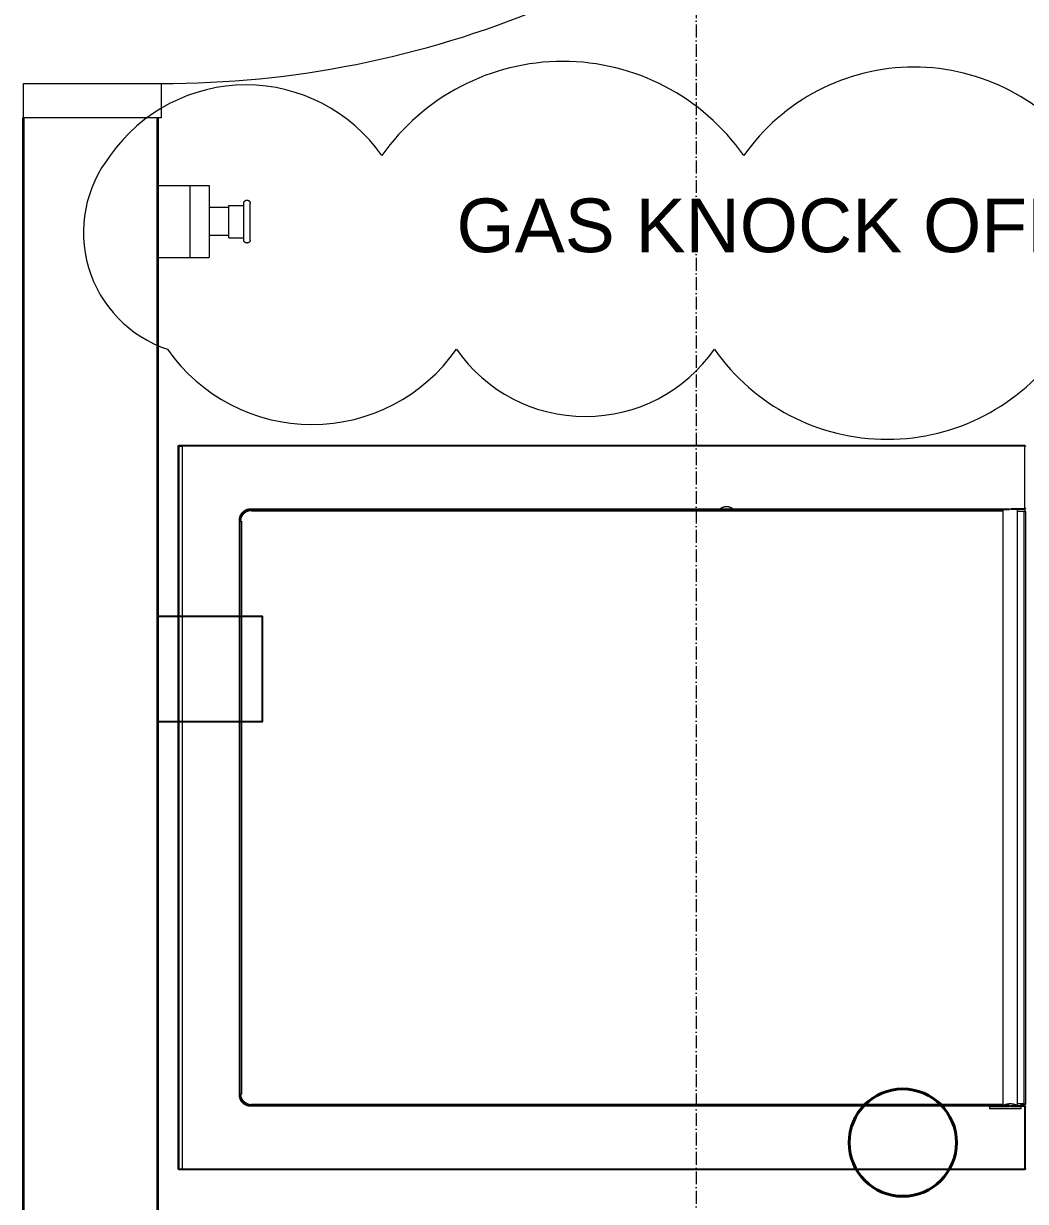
# Model space of a CAD drawing. Header units: millimetres. Extents: x -159872 to 386485, y -250577 to 158966.
# Drawn here: x 156429 to 157362, y 14369 to 15466 of the extents above; entities that cross this region are included whole.
import ezdxf

# ---------------------------------------------------------------- set-up
doc = ezdxf.new("R2010")
doc.units = ezdxf.units.MM
doc.linetypes.add('ACAD_ISO10W100', pattern=[18, 12, -3, 0, -3])
doc.layers.get('0').update_dxf_attribs({"lineweight": 25})
for name, color, linetype, lineweight in [('LDS-equipment-kitchen equipment', 3, 'Continuous', 13), ('LDS-struct-extg-ceiling beams', 252, 'ACAD_ISO10W100', 9), ('LDS-struct-extg-walls', 1, 'Continuous', 40), ('LDS-struct-new-doors windows', 5, 'Continuous', 9), ('LDS-struct-new-walls', 6, 'Continuous', 35), ('SYMBOLS ELECTRIC', 6, 'Continuous', 13)]:
    doc.layers.add(name, color=color, linetype=linetype, lineweight=lineweight)
doc.styles.add('Arial', font='Arial.ttf')

# ---------------------------------------------------------------- blocks, each defined once
blk = doc.blocks.new('A$C73be1ed8')
for points in [[(0, 1476.4, 0), (0, 1476.4, 0), (0, 1476.5, 0), (0, 1476.5, 0), (0, 1476.5, 0), (0, 1476.6, 0), (0, 1476.6, 0), (0, 1476.6, 0), (0, 1476.7, 0), (0, 1476.7, 0), (0, 1476.7, 0), (0.1, 1476.8, 0), (0.1, 1476.8, 0), (0.1, 1476.8, 0), (0.1, 1476.9, 0), (0.1, 1476.9, 0), (0.1, 1476.9, 0), (0.1, 1477, 0), (0.1, 1477, 0), (0.1, 1477, 0), (0.2, 1477, 0), (0.2, 1477.1, 0), (0.2, 1477.1, 0), (0.2, 1477.1, 0), (0.2, 1477.2, 0), (0.3, 1477.2, 0), (0.3, 1477.2, 0), (0.3, 1477.2, 0), (0.3, 1477.3, 0), (0.3, 1477.3, 0), (0.4, 1477.3, 0), (0.4, 1477.3, 0), (0.4, 1477.4, 0), (0.4, 1477.4, 0), (0.5, 1477.4, 0), (0.5, 1477.4, 0), (0.5, 1477.5, 0), (0.5, 1477.5, 0), (0.6, 1477.5, 0), (0.6, 1477.5, 0), (0.6, 1477.5, 0), (0.7, 1477.6, 0), (0.7, 1477.6, 0), (0.7, 1477.6, 0), (0.7, 1477.6, 0), (0.8, 1477.6, 0), (0.8, 1477.6, 0), (0.8, 1477.7, 0), (0.9, 1477.7, 0), (0.9, 1477.7, 0), (0.9, 1477.7, 0), (1, 1477.7, 0), (1, 1477.7, 0), (1, 1477.7, 0), (1.1, 1477.7, 0), (1.1, 1477.7, 0), (1.1, 1477.8, 0), (1.2, 1477.8, 0), (1.2, 1477.8, 0), (1.2, 1477.8, 0), (1.3, 1477.8, 0), (1.3, 1477.8, 0), (1.3, 1477.8, 0), (1.4, 1477.8, 0), (1.4, 1477.8, 0)], [(0.7, 1476.4, 0), (0.7, 1476.4, 0), (0.7, 1476.4, 0), (0.7, 1476.4, 0), (0.7, 1476.5, 0), (0.7, 1476.5, 0), (0.7, 1476.5, 0), (0.7, 1476.5, 0), (0.7, 1476.5, 0), (0.7, 1476.5, 0), (0.7, 1476.6, 0), (0.7, 1476.6, 0), (0.7, 1476.6, 0), (0.7, 1476.6, 0), (0.7, 1476.6, 0), (0.7, 1476.6, 0), (0.8, 1476.7, 0), (0.8, 1476.7, 0), (0.8, 1476.7, 0), (0.8, 1476.7, 0), (0.8, 1476.7, 0), (0.8, 1476.7, 0), (0.8, 1476.7, 0), (0.8, 1476.8, 0), (0.8, 1476.8, 0), (0.8, 1476.8, 0), (0.8, 1476.8, 0), (0.8, 1476.8, 0), (0.9, 1476.8, 0), (0.9, 1476.8, 0), (0.9, 1476.9, 0), (0.9, 1476.9, 0), (0.9, 1476.9, 0), (0.9, 1476.9, 0), (0.9, 1476.9, 0), (0.9, 1476.9, 0), (1, 1476.9, 0), (1, 1476.9, 0), (1, 1476.9, 0), (1, 1477, 0), (1, 1477, 0), (1, 1477, 0), (1, 1477, 0), (1.1, 1477, 0), (1.1, 1477, 0), (1.1, 1477, 0), (1.1, 1477, 0), (1.1, 1477, 0), (1.1, 1477, 0), (1.1, 1477, 0), (1.2, 1477, 0), (1.2, 1477, 0), (1.2, 1477.1, 0), (1.2, 1477.1, 0), (1.2, 1477.1, 0), (1.2, 1477.1, 0), (1.3, 1477.1, 0), (1.3, 1477.1, 0), (1.3, 1477.1, 0), (1.3, 1477.1, 0), (1.3, 1477.1, 0), (1.3, 1477.1, 0), (1.4, 1477.1, 0), (1.4, 1477.1, 0), (1.4, 1477.1, 0)], [(673.6, 1477.8, 0), (673.6, 1477.8, 0), (673.7, 1477.8, 0), (673.7, 1477.8, 0), (673.7, 1477.8, 0), (673.8, 1477.8, 0), (673.8, 1477.8, 0), (673.8, 1477.8, 0), (673.9, 1477.8, 0), (673.9, 1477.7, 0), (673.9, 1477.7, 0), (674, 1477.7, 0), (674, 1477.7, 0), (674, 1477.7, 0), (674.1, 1477.7, 0), (674.1, 1477.7, 0), (674.1, 1477.7, 0), (674.2, 1477.7, 0), (674.2, 1477.6, 0), (674.2, 1477.6, 0), (674.3, 1477.6, 0), (674.3, 1477.6, 0), (674.3, 1477.6, 0), (674.3, 1477.6, 0), (674.4, 1477.5, 0), (674.4, 1477.5, 0), (674.4, 1477.5, 0), (674.5, 1477.5, 0), (674.5, 1477.5, 0), (674.5, 1477.4, 0), (674.5, 1477.4, 0), (674.6, 1477.4, 0), (674.6, 1477.4, 0), (674.6, 1477.3, 0), (674.6, 1477.3, 0), (674.7, 1477.3, 0), (674.7, 1477.3, 0), (674.7, 1477.2, 0), (674.7, 1477.2, 0), (674.7, 1477.2, 0), (674.8, 1477.2, 0), (674.8, 1477.1, 0), (674.8, 1477.1, 0), (674.8, 1477.1, 0), (674.8, 1477, 0), (674.9, 1477, 0), (674.9, 1477, 0), (674.9, 1477, 0), (674.9, 1476.9, 0), (674.9, 1476.9, 0), (674.9, 1476.9, 0), (674.9, 1476.8, 0), (674.9, 1476.8, 0), (674.9, 1476.8, 0), (675, 1476.7, 0), (675, 1476.7, 0), (675, 1476.7, 0), (675, 1476.6, 0), (675, 1476.6, 0), (675, 1476.6, 0), (675, 1476.5, 0), (675, 1476.5, 0), (675, 1476.5, 0), (675, 1476.4, 0), (675, 1476.4, 0)], [(673.6, 1477.1, 0), (673.6, 1477.1, 0), (673.6, 1477.1, 0), (673.7, 1477.1, 0), (673.7, 1477.1, 0), (673.7, 1477.1, 0), (673.7, 1477.1, 0), (673.7, 1477.1, 0), (673.7, 1477.1, 0), (673.8, 1477.1, 0), (673.8, 1477.1, 0), (673.8, 1477.1, 0), (673.8, 1477.1, 0), (673.8, 1477, 0), (673.8, 1477, 0), (673.9, 1477, 0), (673.9, 1477, 0), (673.9, 1477, 0), (673.9, 1477, 0), (673.9, 1477, 0), (673.9, 1477, 0), (673.9, 1477, 0), (674, 1477, 0), (674, 1477, 0), (674, 1477, 0), (674, 1477, 0), (674, 1476.9, 0), (674, 1476.9, 0), (674, 1476.9, 0), (674.1, 1476.9, 0), (674.1, 1476.9, 0), (674.1, 1476.9, 0), (674.1, 1476.9, 0), (674.1, 1476.9, 0), (674.1, 1476.9, 0), (674.1, 1476.8, 0), (674.1, 1476.8, 0), (674.2, 1476.8, 0), (674.2, 1476.8, 0), (674.2, 1476.8, 0), (674.2, 1476.8, 0), (674.2, 1476.8, 0), (674.2, 1476.7, 0), (674.2, 1476.7, 0), (674.2, 1476.7, 0), (674.2, 1476.7, 0), (674.2, 1476.7, 0), (674.2, 1476.7, 0), (674.2, 1476.7, 0), (674.3, 1476.6, 0), (674.3, 1476.6, 0), (674.3, 1476.6, 0), (674.3, 1476.6, 0), (674.3, 1476.6, 0), (674.3, 1476.6, 0), (674.3, 1476.5, 0), (674.3, 1476.5, 0), (674.3, 1476.5, 0), (674.3, 1476.5, 0), (674.3, 1476.5, 0), (674.3, 1476.5, 0), (674.3, 1476.4, 0), (674.3, 1476.4, 0), (674.3, 1476.4, 0), (674.3, 1476.4, 0)], [(59.3, 1410.1, 0), (59.3, 1410.3, 0), (59.3, 1410.6, 0), (59.3, 1410.9, 0), (59.4, 1411.1, 0), (59.4, 1411.4, 0), (59.4, 1411.7, 0), (59.5, 1411.9, 0), (59.5, 1412.2, 0), (59.6, 1412.4, 0), (59.6, 1412.7, 0), (59.7, 1412.9, 0), (59.8, 1413.2, 0), (59.8, 1413.4, 0), (59.9, 1413.7, 0), (60, 1413.9, 0), (60.1, 1414.2, 0), (60.2, 1414.4, 0), (60.3, 1414.7, 0), (60.4, 1414.9, 0), (60.6, 1415.1, 0), (60.7, 1415.4, 0), (60.8, 1415.6, 0), (61, 1415.8, 0), (61.1, 1416, 0), (61.3, 1416.2, 0), (61.4, 1416.5, 0), (61.6, 1416.7, 0), (61.7, 1416.9, 0), (61.9, 1417.1, 0), (62.1, 1417.3, 0), (62.3, 1417.5, 0), (62.4, 1417.6, 0), (62.6, 1417.8, 0), (62.8, 1418, 0), (63, 1418.2, 0), (63.2, 1418.4, 0), (63.4, 1418.5, 0), (63.6, 1418.7, 0), (63.8, 1418.8, 0), (64.1, 1419, 0), (64.3, 1419.1, 0), (64.5, 1419.3, 0), (64.7, 1419.4, 0), (65, 1419.5, 0), (65.2, 1419.6, 0), (65.4, 1419.8, 0), (65.7, 1419.9, 0), (65.9, 1420, 0), (66.1, 1420.1, 0), (66.4, 1420.2, 0), (66.6, 1420.2, 0), (66.9, 1420.3, 0), (67.1, 1420.4, 0), (67.4, 1420.5, 0), (67.7, 1420.5, 0), (67.9, 1420.6, 0), (68.2, 1420.6, 0), (68.4, 1420.7, 0), (68.7, 1420.7, 0), (69, 1420.7, 0), (69.2, 1420.8, 0), (69.5, 1420.8, 0), (69.7, 1420.8, 0), (70, 1420.8, 0)], [(60, 1410.1, 0), (60, 1410.3, 0), (60, 1410.6, 0), (60, 1410.8, 0), (60, 1411.1, 0), (60.1, 1411.3, 0), (60.1, 1411.6, 0), (60.1, 1411.8, 0), (60.2, 1412, 0), (60.2, 1412.3, 0), (60.3, 1412.5, 0), (60.4, 1412.8, 0), (60.4, 1413, 0), (60.5, 1413.2, 0), (60.6, 1413.5, 0), (60.7, 1413.7, 0), (60.8, 1413.9, 0), (60.9, 1414.1, 0), (61, 1414.4, 0), (61.1, 1414.6, 0), (61.2, 1414.8, 0), (61.3, 1415, 0), (61.4, 1415.2, 0), (61.6, 1415.4, 0), (61.7, 1415.6, 0), (61.8, 1415.8, 0), (62, 1416, 0), (62.1, 1416.2, 0), (62.3, 1416.4, 0), (62.4, 1416.6, 0), (62.6, 1416.8, 0), (62.8, 1417, 0), (62.9, 1417.2, 0), (63.1, 1417.3, 0), (63.3, 1417.5, 0), (63.5, 1417.7, 0), (63.7, 1417.8, 0), (63.8, 1418, 0), (64, 1418.1, 0), (64.2, 1418.3, 0), (64.4, 1418.4, 0), (64.7, 1418.5, 0), (64.9, 1418.7, 0), (65.1, 1418.8, 0), (65.3, 1418.9, 0), (65.5, 1419, 0), (65.7, 1419.1, 0), (65.9, 1419.2, 0), (66.2, 1419.3, 0), (66.4, 1419.4, 0), (66.6, 1419.5, 0), (66.9, 1419.6, 0), (67.1, 1419.7, 0), (67.3, 1419.7, 0), (67.6, 1419.8, 0), (67.8, 1419.8, 0), (68, 1419.9, 0), (68.3, 1419.9, 0), (68.5, 1420, 0), (68.8, 1420, 0), (69, 1420, 0), (69.3, 1420.1, 0), (69.5, 1420.1, 0), (69.8, 1420.1, 0), (70, 1420.1, 0)], [(60.7, 1409.4, 0), (60.7, 1409.6, 0), (60.7, 1409.9, 0), (60.7, 1410.1, 0), (60.7, 1410.4, 0), (60.8, 1410.6, 0), (60.8, 1410.9, 0), (60.8, 1411.1, 0), (60.9, 1411.3, 0), (60.9, 1411.6, 0), (61, 1411.8, 0), (61.1, 1412.1, 0), (61.1, 1412.3, 0), (61.2, 1412.5, 0), (61.3, 1412.8, 0), (61.4, 1413, 0), (61.5, 1413.2, 0), (61.6, 1413.4, 0), (61.7, 1413.7, 0), (61.8, 1413.9, 0), (61.9, 1414.1, 0), (62, 1414.3, 0), (62.1, 1414.5, 0), (62.3, 1414.7, 0), (62.4, 1414.9, 0), (62.5, 1415.1, 0), (62.7, 1415.3, 0), (62.8, 1415.5, 0), (63, 1415.7, 0), (63.1, 1415.9, 0), (63.3, 1416.1, 0), (63.5, 1416.3, 0), (63.6, 1416.5, 0), (63.8, 1416.6, 0), (64, 1416.8, 0), (64.2, 1417, 0), (64.4, 1417.1, 0), (64.5, 1417.3, 0), (64.7, 1417.4, 0), (64.9, 1417.6, 0), (65.1, 1417.7, 0), (65.4, 1417.8, 0), (65.6, 1418, 0), (65.8, 1418.1, 0), (66, 1418.2, 0), (66.2, 1418.3, 0), (66.4, 1418.4, 0), (66.6, 1418.5, 0), (66.9, 1418.6, 0), (67.1, 1418.7, 0), (67.3, 1418.8, 0), (67.6, 1418.9, 0), (67.8, 1419, 0), (68, 1419, 0), (68.3, 1419.1, 0), (68.5, 1419.1, 0), (68.7, 1419.2, 0), (69, 1419.2, 0), (69.2, 1419.3, 0), (69.5, 1419.3, 0), (69.7, 1419.3, 0), (70, 1419.4, 0), (70.2, 1419.4, 0), (70.5, 1419.4, 0), (70.7, 1419.4, 0)], [(604.3, 1419.4, 0), (604.5, 1419.4, 0), (604.8, 1419.4, 0), (605, 1419.4, 0), (605.3, 1419.3, 0), (605.5, 1419.3, 0), (605.8, 1419.3, 0), (606, 1419.2, 0), (606.3, 1419.2, 0), (606.5, 1419.1, 0), (606.7, 1419.1, 0), (607, 1419, 0), (607.2, 1419, 0), (607.4, 1418.9, 0), (607.7, 1418.8, 0), (607.9, 1418.7, 0), (608.1, 1418.6, 0), (608.4, 1418.5, 0), (608.6, 1418.4, 0), (608.8, 1418.3, 0), (609, 1418.2, 0), (609.2, 1418.1, 0), (609.4, 1418, 0), (609.6, 1417.8, 0), (609.9, 1417.7, 0), (610.1, 1417.6, 0), (610.3, 1417.4, 0), (610.5, 1417.3, 0), (610.6, 1417.1, 0), (610.8, 1417, 0), (611, 1416.8, 0), (611.2, 1416.6, 0), (611.4, 1416.5, 0), (611.5, 1416.3, 0), (611.7, 1416.1, 0), (611.9, 1415.9, 0), (612, 1415.7, 0), (612.2, 1415.5, 0), (612.3, 1415.3, 0), (612.5, 1415.1, 0), (612.6, 1414.9, 0), (612.7, 1414.7, 0), (612.9, 1414.5, 0), (613, 1414.3, 0), (613.1, 1414.1, 0), (613.2, 1413.9, 0), (613.3, 1413.7, 0), (613.4, 1413.4, 0), (613.5, 1413.2, 0), (613.6, 1413, 0), (613.7, 1412.8, 0), (613.8, 1412.5, 0), (613.9, 1412.3, 0), (613.9, 1412.1, 0), (614, 1411.8, 0), (614.1, 1411.6, 0), (614.1, 1411.3, 0), (614.2, 1411.1, 0), (614.2, 1410.9, 0), (614.2, 1410.6, 0), (614.3, 1410.4, 0), (614.3, 1410.1, 0), (614.3, 1409.9, 0), (614.3, 1409.6, 0), (614.3, 1409.4, 0)], [(605, 1420.8, 0), (605.3, 1420.8, 0), (605.5, 1420.8, 0), (605.8, 1420.8, 0), (606, 1420.7, 0), (606.3, 1420.7, 0), (606.6, 1420.7, 0), (606.8, 1420.6, 0), (607.1, 1420.6, 0), (607.3, 1420.5, 0), (607.6, 1420.5, 0), (607.9, 1420.4, 0), (608.1, 1420.3, 0), (608.4, 1420.2, 0), (608.6, 1420.2, 0), (608.9, 1420.1, 0), (609.1, 1420, 0), (609.3, 1419.9, 0), (609.6, 1419.8, 0), (609.8, 1419.6, 0), (610, 1419.5, 0), (610.3, 1419.4, 0), (610.5, 1419.3, 0), (610.7, 1419.1, 0), (610.9, 1419, 0), (611.2, 1418.8, 0), (611.4, 1418.7, 0), (611.6, 1418.5, 0), (611.8, 1418.4, 0), (612, 1418.2, 0), (612.2, 1418, 0), (612.4, 1417.8, 0), (612.6, 1417.6, 0), (612.7, 1417.5, 0), (612.9, 1417.3, 0), (613.1, 1417.1, 0), (613.3, 1416.9, 0), (613.4, 1416.7, 0), (613.6, 1416.5, 0), (613.7, 1416.2, 0), (613.9, 1416, 0), (614, 1415.8, 0), (614.2, 1415.6, 0), (614.3, 1415.4, 0), (614.4, 1415.1, 0), (614.6, 1414.9, 0), (614.7, 1414.7, 0), (614.8, 1414.4, 0), (614.9, 1414.2, 0), (615, 1413.9, 0), (615.1, 1413.7, 0), (615.2, 1413.4, 0), (615.2, 1413.2, 0), (615.3, 1412.9, 0), (615.4, 1412.7, 0), (615.4, 1412.4, 0), (615.5, 1412.2, 0), (615.5, 1411.9, 0), (615.6, 1411.7, 0), (615.6, 1411.4, 0), (615.6, 1411.1, 0), (615.7, 1410.9, 0), (615.7, 1410.6, 0), (615.7, 1410.3, 0), (615.7, 1410.1, 0)], [(605, 1420.1, 0), (605.2, 1420.1, 0), (605.5, 1420.1, 0), (605.7, 1420.1, 0), (606, 1420, 0), (606.2, 1420, 0), (606.5, 1420, 0), (606.7, 1419.9, 0), (607, 1419.9, 0), (607.2, 1419.8, 0), (607.4, 1419.8, 0), (607.7, 1419.7, 0), (607.9, 1419.7, 0), (608.1, 1419.6, 0), (608.4, 1419.5, 0), (608.6, 1419.4, 0), (608.8, 1419.3, 0), (609.1, 1419.2, 0), (609.3, 1419.1, 0), (609.5, 1419, 0), (609.7, 1418.9, 0), (609.9, 1418.8, 0), (610.1, 1418.7, 0), (610.3, 1418.5, 0), (610.6, 1418.4, 0), (610.8, 1418.3, 0), (611, 1418.1, 0), (611.2, 1418, 0), (611.3, 1417.8, 0), (611.5, 1417.7, 0), (611.7, 1417.5, 0), (611.9, 1417.3, 0), (612.1, 1417.2, 0), (612.2, 1417, 0), (612.4, 1416.8, 0), (612.6, 1416.6, 0), (612.7, 1416.4, 0), (612.9, 1416.2, 0), (613, 1416, 0), (613.2, 1415.8, 0), (613.3, 1415.6, 0), (613.4, 1415.4, 0), (613.6, 1415.2, 0), (613.7, 1415, 0), (613.8, 1414.8, 0), (613.9, 1414.6, 0), (614, 1414.4, 0), (614.1, 1414.1, 0), (614.2, 1413.9, 0), (614.3, 1413.7, 0), (614.4, 1413.5, 0), (614.5, 1413.2, 0), (614.6, 1413, 0), (614.6, 1412.8, 0), (614.7, 1412.5, 0), (614.8, 1412.3, 0), (614.8, 1412, 0), (614.9, 1411.8, 0), (614.9, 1411.6, 0), (614.9, 1411.3, 0), (615, 1411.1, 0), (615, 1410.8, 0), (615, 1410.6, 0), (615, 1410.3, 0), (615, 1410.1, 0)], [(615.7, 972.8, 0), (615.8, 972.7, 0), (615.9, 972.5, 0), (616.1, 972.4, 0), (616.2, 972.2, 0), (616.3, 972, 0), (616.4, 971.9, 0), (616.5, 971.7, 0), (616.6, 971.5, 0), (616.7, 971.3, 0), (616.8, 971.2, 0), (616.9, 971, 0), (617, 970.8, 0), (617, 970.6, 0), (617.1, 970.4, 0), (617.2, 970.2, 0), (617.3, 970, 0), (617.3, 969.9, 0), (617.4, 969.7, 0), (617.4, 969.5, 0), (617.5, 969.3, 0), (617.5, 969.1, 0), (617.6, 968.9, 0), (617.6, 968.7, 0), (617.7, 968.5, 0), (617.7, 968.3, 0), (617.7, 968.1, 0), (617.7, 967.9, 0), (617.8, 967.7, 0), (617.8, 967.5, 0), (617.8, 967.3, 0), (617.8, 967.1, 0), (617.8, 966.9, 0), (617.8, 966.7, 0), (617.8, 966.5, 0), (617.8, 966.3, 0), (617.8, 966.1, 0), (617.7, 965.9, 0), (617.7, 965.7, 0), (617.7, 965.5, 0), (617.7, 965.3, 0), (617.6, 965.1, 0), (617.6, 964.9, 0), (617.5, 964.7, 0), (617.5, 964.5, 0), (617.4, 964.3, 0), (617.4, 964.1, 0), (617.3, 963.9, 0), (617.3, 963.7, 0), (617.2, 963.5, 0), (617.1, 963.3, 0), (617, 963.2, 0), (617, 963, 0), (616.9, 962.8, 0), (616.8, 962.6, 0), (616.7, 962.4, 0), (616.6, 962.3, 0), (616.5, 962.1, 0), (616.4, 961.9, 0), (616.3, 961.7, 0), (616.2, 961.6, 0), (616.1, 961.4, 0), (615.9, 961.2, 0), (615.8, 961.1, 0), (615.7, 960.9, 0)], [(60, 709.3, 0), (60.1, 709.1, 0), (60.2, 709, 0), (60.3, 708.8, 0), (60.4, 708.6, 0), (60.5, 708.4, 0), (60.6, 708.2, 0), (60.7, 708, 0), (60.8, 707.8, 0), (60.9, 707.5, 0), (60.9, 707.3, 0), (61, 707.1, 0), (61.1, 706.9, 0), (61.2, 706.7, 0), (61.2, 706.5, 0), (61.3, 706.3, 0), (61.3, 706.1, 0), (61.4, 705.9, 0), (61.4, 705.7, 0), (61.5, 705.4, 0), (61.5, 705.2, 0), (61.6, 705, 0), (61.6, 704.8, 0), (61.7, 704.6, 0), (61.7, 704.3, 0), (61.7, 704.1, 0), (61.7, 703.9, 0), (61.8, 703.7, 0), (61.8, 703.5, 0), (61.8, 703.3, 0), (61.8, 703, 0), (61.8, 702.8, 0), (61.8, 702.6, 0), (61.8, 702.4, 0), (61.8, 702.1, 0), (61.8, 701.9, 0), (61.8, 701.7, 0), (61.8, 701.5, 0), (61.7, 701.3, 0), (61.7, 701, 0), (61.7, 700.8, 0), (61.7, 700.6, 0), (61.6, 700.4, 0), (61.6, 700.2, 0), (61.5, 700, 0), (61.5, 699.7, 0), (61.4, 699.5, 0), (61.4, 699.3, 0), (61.3, 699.1, 0), (61.3, 698.9, 0), (61.2, 698.7, 0), (61.2, 698.5, 0), (61.1, 698.2, 0), (61, 698, 0), (60.9, 697.8, 0), (60.9, 697.6, 0), (60.8, 697.4, 0), (60.7, 697.2, 0), (60.6, 697, 0), (60.5, 696.8, 0), (60.4, 696.6, 0), (60.3, 696.4, 0), (60.2, 696.2, 0), (60.1, 696, 0), (60, 695.8, 0)], [(1.4, 688.4, 0), (1.4, 688.4, 0), (1.3, 688.4, 0), (1.3, 688.4, 0), (1.3, 688.4, 0), (1.2, 688.4, 0), (1.2, 688.5, 0), (1.2, 688.5, 0), (1.1, 688.5, 0), (1.1, 688.5, 0), (1.1, 688.5, 0), (1, 688.5, 0), (1, 688.5, 0), (1, 688.5, 0), (0.9, 688.5, 0), (0.9, 688.5, 0), (0.9, 688.5, 0), (0.8, 688.6, 0), (0.8, 688.6, 0), (0.8, 688.6, 0), (0.7, 688.6, 0), (0.7, 688.6, 0), (0.7, 688.6, 0), (0.7, 688.7, 0), (0.6, 688.7, 0), (0.6, 688.7, 0), (0.6, 688.7, 0), (0.5, 688.7, 0), (0.5, 688.8, 0), (0.5, 688.8, 0), (0.5, 688.8, 0), (0.4, 688.8, 0), (0.4, 688.8, 0), (0.4, 688.9, 0), (0.4, 688.9, 0), (0.3, 688.9, 0), (0.3, 688.9, 0), (0.3, 689, 0), (0.3, 689, 0), (0.3, 689, 0), (0.2, 689.1, 0), (0.2, 689.1, 0), (0.2, 689.1, 0), (0.2, 689.1, 0), (0.2, 689.2, 0), (0.1, 689.2, 0), (0.1, 689.2, 0), (0.1, 689.3, 0), (0.1, 689.3, 0), (0.1, 689.3, 0), (0.1, 689.4, 0), (0.1, 689.4, 0), (0.1, 689.4, 0), (0.1, 689.5, 0), (0, 689.5, 0), (0, 689.5, 0), (0, 689.6, 0), (0, 689.6, 0), (0, 689.6, 0), (0, 689.7, 0), (0, 689.7, 0), (0, 689.7, 0), (0, 689.8, 0), (0, 689.8, 0), (0, 689.8, 0)], [(1.4, 689.1, 0), (1.4, 689.1, 0), (1.4, 689.1, 0), (1.3, 689.1, 0), (1.3, 689.1, 0), (1.3, 689.1, 0), (1.3, 689.1, 0), (1.3, 689.1, 0), (1.3, 689.2, 0), (1.2, 689.2, 0), (1.2, 689.2, 0), (1.2, 689.2, 0), (1.2, 689.2, 0), (1.2, 689.2, 0), (1.2, 689.2, 0), (1.1, 689.2, 0), (1.1, 689.2, 0), (1.1, 689.2, 0), (1.1, 689.2, 0), (1.1, 689.2, 0), (1.1, 689.2, 0), (1.1, 689.2, 0), (1, 689.2, 0), (1, 689.2, 0), (1, 689.3, 0), (1, 689.3, 0), (1, 689.3, 0), (1, 689.3, 0), (1, 689.3, 0), (0.9, 689.3, 0), (0.9, 689.3, 0), (0.9, 689.3, 0), (0.9, 689.3, 0), (0.9, 689.4, 0), (0.9, 689.4, 0), (0.9, 689.4, 0), (0.9, 689.4, 0), (0.8, 689.4, 0), (0.8, 689.4, 0), (0.8, 689.4, 0), (0.8, 689.4, 0), (0.8, 689.5, 0), (0.8, 689.5, 0), (0.8, 689.5, 0), (0.8, 689.5, 0), (0.8, 689.5, 0), (0.8, 689.5, 0), (0.8, 689.6, 0), (0.8, 689.6, 0), (0.7, 689.6, 0), (0.7, 689.6, 0), (0.7, 689.6, 0), (0.7, 689.6, 0), (0.7, 689.7, 0), (0.7, 689.7, 0), (0.7, 689.7, 0), (0.7, 689.7, 0), (0.7, 689.7, 0), (0.7, 689.7, 0), (0.7, 689.8, 0), (0.7, 689.8, 0), (0.7, 689.8, 0), (0.7, 689.8, 0), (0.7, 689.8, 0), (0.7, 689.8, 0)], [(59.3, 689.8, 0), (59.3, 689.8, 0), (59.3, 689.8, 0), (59.3, 689.8, 0), (59.3, 689.8, 0), (59.3, 689.8, 0), (59.3, 689.7, 0), (59.3, 689.7, 0), (59.3, 689.7, 0), (59.3, 689.7, 0), (59.3, 689.7, 0), (59.3, 689.7, 0), (59.3, 689.6, 0), (59.3, 689.6, 0), (59.3, 689.6, 0), (59.3, 689.6, 0), (59.2, 689.6, 0), (59.2, 689.6, 0), (59.2, 689.5, 0), (59.2, 689.5, 0), (59.2, 689.5, 0), (59.2, 689.5, 0), (59.2, 689.5, 0), (59.2, 689.5, 0), (59.2, 689.4, 0), (59.2, 689.4, 0), (59.2, 689.4, 0), (59.2, 689.4, 0), (59.1, 689.4, 0), (59.1, 689.4, 0), (59.1, 689.4, 0), (59.1, 689.4, 0), (59.1, 689.3, 0), (59.1, 689.3, 0), (59.1, 689.3, 0), (59.1, 689.3, 0), (59, 689.3, 0), (59, 689.3, 0), (59, 689.3, 0), (59, 689.3, 0), (59, 689.3, 0), (59, 689.2, 0), (59, 689.2, 0), (58.9, 689.2, 0), (58.9, 689.2, 0), (58.9, 689.2, 0), (58.9, 689.2, 0), (58.9, 689.2, 0), (58.9, 689.2, 0), (58.9, 689.2, 0), (58.8, 689.2, 0), (58.8, 689.2, 0), (58.8, 689.2, 0), (58.8, 689.2, 0), (58.8, 689.2, 0), (58.8, 689.2, 0), (58.7, 689.2, 0), (58.7, 689.1, 0), (58.7, 689.1, 0), (58.7, 689.1, 0), (58.7, 689.1, 0), (58.7, 689.1, 0), (58.6, 689.1, 0), (58.6, 689.1, 0), (58.6, 689.1, 0)], [(60, 689.8, 0), (60, 689.8, 0), (60, 689.8, 0), (60, 689.7, 0), (60, 689.7, 0), (60, 689.7, 0), (60, 689.6, 0), (60, 689.6, 0), (60, 689.6, 0), (60, 689.5, 0), (60, 689.5, 0), (59.9, 689.5, 0), (59.9, 689.4, 0), (59.9, 689.4, 0), (59.9, 689.4, 0), (59.9, 689.3, 0), (59.9, 689.3, 0), (59.9, 689.3, 0), (59.9, 689.2, 0), (59.9, 689.2, 0), (59.8, 689.2, 0), (59.8, 689.1, 0), (59.8, 689.1, 0), (59.8, 689.1, 0), (59.8, 689.1, 0), (59.7, 689, 0), (59.7, 689, 0), (59.7, 689, 0), (59.7, 688.9, 0), (59.7, 688.9, 0), (59.6, 688.9, 0), (59.6, 688.9, 0), (59.6, 688.8, 0), (59.6, 688.8, 0), (59.5, 688.8, 0), (59.5, 688.8, 0), (59.5, 688.8, 0), (59.5, 688.7, 0), (59.4, 688.7, 0), (59.4, 688.7, 0), (59.4, 688.7, 0), (59.3, 688.7, 0), (59.3, 688.6, 0), (59.3, 688.6, 0), (59.3, 688.6, 0), (59.2, 688.6, 0), (59.2, 688.6, 0), (59.2, 688.6, 0), (59.1, 688.5, 0), (59.1, 688.5, 0), (59.1, 688.5, 0), (59, 688.5, 0), (59, 688.5, 0), (59, 688.5, 0), (58.9, 688.5, 0), (58.9, 688.5, 0), (58.9, 688.5, 0), (58.8, 688.5, 0), (58.8, 688.5, 0), (58.8, 688.4, 0), (58.7, 688.4, 0), (58.7, 688.4, 0), (58.7, 688.4, 0), (58.6, 688.4, 0), (58.6, 688.4, 0)], [(616.4, 688.4, 0), (616.4, 688.4, 0), (616.3, 688.4, 0), (616.3, 688.4, 0), (616.3, 688.4, 0), (616.2, 688.4, 0), (616.2, 688.5, 0), (616.2, 688.5, 0), (616.1, 688.5, 0), (616.1, 688.5, 0), (616.1, 688.5, 0), (616, 688.5, 0), (616, 688.5, 0), (616, 688.5, 0), (615.9, 688.5, 0), (615.9, 688.5, 0), (615.9, 688.5, 0), (615.8, 688.6, 0), (615.8, 688.6, 0), (615.8, 688.6, 0), (615.7, 688.6, 0), (615.7, 688.6, 0), (615.7, 688.6, 0), (615.7, 688.7, 0), (615.6, 688.7, 0), (615.6, 688.7, 0), (615.6, 688.7, 0), (615.5, 688.7, 0), (615.5, 688.8, 0), (615.5, 688.8, 0), (615.5, 688.8, 0), (615.4, 688.8, 0), (615.4, 688.8, 0), (615.4, 688.9, 0), (615.4, 688.9, 0), (615.3, 688.9, 0), (615.3, 688.9, 0), (615.3, 689, 0), (615.3, 689, 0), (615.3, 689, 0), (615.2, 689.1, 0), (615.2, 689.1, 0), (615.2, 689.1, 0), (615.2, 689.1, 0), (615.2, 689.2, 0), (615.1, 689.2, 0), (615.1, 689.2, 0), (615.1, 689.3, 0), (615.1, 689.3, 0), (615.1, 689.3, 0), (615.1, 689.4, 0), (615.1, 689.4, 0), (615.1, 689.4, 0), (615.1, 689.5, 0), (615, 689.5, 0), (615, 689.5, 0), (615, 689.6, 0), (615, 689.6, 0), (615, 689.6, 0), (615, 689.7, 0), (615, 689.7, 0), (615, 689.7, 0), (615, 689.8, 0), (615, 689.8, 0), (615, 689.8, 0)], [(616.4, 689.1, 0), (616.4, 689.1, 0), (616.4, 689.1, 0), (616.3, 689.1, 0), (616.3, 689.1, 0), (616.3, 689.1, 0), (616.3, 689.1, 0), (616.3, 689.1, 0), (616.3, 689.2, 0), (616.2, 689.2, 0), (616.2, 689.2, 0), (616.2, 689.2, 0), (616.2, 689.2, 0), (616.2, 689.2, 0), (616.2, 689.2, 0), (616.1, 689.2, 0), (616.1, 689.2, 0), (616.1, 689.2, 0), (616.1, 689.2, 0), (616.1, 689.2, 0), (616.1, 689.2, 0), (616.1, 689.2, 0), (616, 689.2, 0), (616, 689.2, 0), (616, 689.3, 0), (616, 689.3, 0), (616, 689.3, 0), (616, 689.3, 0), (616, 689.3, 0), (615.9, 689.3, 0), (615.9, 689.3, 0), (615.9, 689.3, 0), (615.9, 689.3, 0), (615.9, 689.4, 0), (615.9, 689.4, 0), (615.9, 689.4, 0), (615.9, 689.4, 0), (615.8, 689.4, 0), (615.8, 689.4, 0), (615.8, 689.4, 0), (615.8, 689.4, 0), (615.8, 689.5, 0), (615.8, 689.5, 0), (615.8, 689.5, 0), (615.8, 689.5, 0), (615.8, 689.5, 0), (615.8, 689.5, 0), (615.8, 689.6, 0), (615.8, 689.6, 0), (615.7, 689.6, 0), (615.7, 689.6, 0), (615.7, 689.6, 0), (615.7, 689.6, 0), (615.7, 689.7, 0), (615.7, 689.7, 0), (615.7, 689.7, 0), (615.7, 689.7, 0), (615.7, 689.7, 0), (615.7, 689.7, 0), (615.7, 689.8, 0), (615.7, 689.8, 0), (615.7, 689.8, 0), (615.7, 689.8, 0), (615.7, 689.8, 0), (615.7, 689.8, 0)], [(675, 689.8, 0), (675, 689.8, 0), (675, 689.8, 0), (675, 689.7, 0), (675, 689.7, 0), (675, 689.7, 0), (675, 689.6, 0), (675, 689.6, 0), (675, 689.6, 0), (675, 689.5, 0), (675, 689.5, 0), (674.9, 689.5, 0), (674.9, 689.4, 0), (674.9, 689.4, 0), (674.9, 689.4, 0), (674.9, 689.3, 0), (674.9, 689.3, 0), (674.9, 689.3, 0), (674.9, 689.2, 0), (674.9, 689.2, 0), (674.8, 689.2, 0), (674.8, 689.1, 0), (674.8, 689.1, 0), (674.8, 689.1, 0), (674.8, 689.1, 0), (674.7, 689, 0), (674.7, 689, 0), (674.7, 689, 0), (674.7, 688.9, 0), (674.7, 688.9, 0), (674.6, 688.9, 0), (674.6, 688.9, 0), (674.6, 688.8, 0), (674.6, 688.8, 0), (674.5, 688.8, 0), (674.5, 688.8, 0), (674.5, 688.8, 0), (674.5, 688.7, 0), (674.4, 688.7, 0), (674.4, 688.7, 0), (674.4, 688.7, 0), (674.3, 688.7, 0), (674.3, 688.6, 0), (674.3, 688.6, 0), (674.3, 688.6, 0), (674.2, 688.6, 0), (674.2, 688.6, 0), (674.2, 688.6, 0), (674.1, 688.5, 0), (674.1, 688.5, 0), (674.1, 688.5, 0), (674, 688.5, 0), (674, 688.5, 0), (674, 688.5, 0), (673.9, 688.5, 0), (673.9, 688.5, 0), (673.9, 688.5, 0), (673.8, 688.5, 0), (673.8, 688.5, 0), (673.8, 688.4, 0), (673.7, 688.4, 0), (673.7, 688.4, 0), (673.7, 688.4, 0), (673.6, 688.4, 0), (673.6, 688.4, 0)], [(674.3, 689.8, 0), (674.3, 689.8, 0), (674.3, 689.8, 0), (674.3, 689.8, 0), (674.3, 689.8, 0), (674.3, 689.8, 0), (674.3, 689.7, 0), (674.3, 689.7, 0), (674.3, 689.7, 0), (674.3, 689.7, 0), (674.3, 689.7, 0), (674.3, 689.7, 0), (674.3, 689.6, 0), (674.3, 689.6, 0), (674.3, 689.6, 0), (674.3, 689.6, 0), (674.2, 689.6, 0), (674.2, 689.6, 0), (674.2, 689.5, 0), (674.2, 689.5, 0), (674.2, 689.5, 0), (674.2, 689.5, 0), (674.2, 689.5, 0), (674.2, 689.5, 0), (674.2, 689.4, 0), (674.2, 689.4, 0), (674.2, 689.4, 0), (674.2, 689.4, 0), (674.1, 689.4, 0), (674.1, 689.4, 0), (674.1, 689.4, 0), (674.1, 689.4, 0), (674.1, 689.3, 0), (674.1, 689.3, 0), (674.1, 689.3, 0), (674.1, 689.3, 0), (674, 689.3, 0), (674, 689.3, 0), (674, 689.3, 0), (674, 689.3, 0), (674, 689.3, 0), (674, 689.2, 0), (674, 689.2, 0), (673.9, 689.2, 0), (673.9, 689.2, 0), (673.9, 689.2, 0), (673.9, 689.2, 0), (673.9, 689.2, 0), (673.9, 689.2, 0), (673.9, 689.2, 0), (673.8, 689.2, 0), (673.8, 689.2, 0), (673.8, 689.2, 0), (673.8, 689.2, 0), (673.8, 689.2, 0), (673.8, 689.2, 0), (673.7, 689.2, 0), (673.7, 689.1, 0), (673.7, 689.1, 0), (673.7, 689.1, 0), (673.7, 689.1, 0), (673.7, 689.1, 0), (673.6, 689.1, 0), (673.6, 689.1, 0), (673.6, 689.1, 0)]]:
    blk.add_polyline3d(points)
at = {"transparency": 33554687}
for points in [[(0, 689.8, 0), (0, 1476.4, 0)], [(0.7, 1477.1, 0), (0.7, 1474.1, 0)], [(673.7, 1477.1, 0), (0.7, 1477.1, 0)], [(0.7, 689.8, 0), (0.7, 1476.4, 0)], [(673.7, 1474.1, 0), (0.7, 1474.1, 0)], [(1.4, 1477.8, 0), (673.7, 1477.8, 0)], [(59.3, 1477.1, 0), (1.4, 1477.1, 0)], [(673.6, 1477.1, 0), (615.7, 1477.1, 0)], [(673.7, 1474.1, 0), (673.7, 1477.1, 0)], [(674.3, 1476.4, 0), (674.3, 689.8, 0)], [(675, 1476.4, 0), (675, 689.8, 0)], [(70, 1420.8, 0), (338.4, 1420.8, 0)], [(70, 1420.1, 0), (335.6, 1420.1, 0)], [(70.7, 1420.1, 0), (70.7, 1419.4, 0)], [(70.7, 1418.7, 0), (70.7, 1419.4, 0)], [(326, 1418.7, 0), (70.7, 1418.7, 0)], [(604.3, 1418.7, 0), (326, 1418.7, 0)], [(335.6, 1420.1, 0), (605, 1420.1, 0)], [(338.4, 1420.8, 0), (605, 1420.8, 0)], [(604.3, 1419.4, 0), (604.3, 1420.1, 0)], [(604.3, 1419.4, 0), (604.3, 1418.7, 0)], [(59.3, 703.2, 0), (59.3, 1410.1, 0)], [(60, 703.2, 0), (60, 1410.1, 0)], [(60.7, 1409.4, 0), (60, 1409.4, 0)], [(60.7, 1409.4, 0), (61.4, 1409.4, 0)], [(61.4, 1409.4, 0), (61.4, 709.3, 0)], [(613.6, 709.3, 0), (613.6, 1409.4, 0)], [(613.6, 1409.4, 0), (614.3, 1409.4, 0)], [(615, 1409.4, 0), (614.3, 1409.4, 0)], [(615, 1410.1, 0), (615, 703.2, 0)], [(615.7, 1410.1, 0), (615.7, 703.2, 0)], [(58.7, 722, 0), (57.4, 722, 0)], [(57.4, 722, 0), (57.4, 692.3, 0)], [(58.7, 703.2, 0), (58.7, 722, 0)], [(60, 722, 0), (60, 722, 0)], [(60, 703.2, 0), (58.7, 703.2, 0)], [(60, 703.2, 0), (59.3, 703.2, 0)], [(60, 709.3, 0), (60, 703.2, 0)], [(60, 709.3, 0), (615, 709.3, 0)], [(615, 703.2, 0), (615, 709.3, 0)], [(615.7, 703.2, 0), (615, 703.2, 0)], [(57.4, 692.3, 0), (58.7, 692.3, 0)], [(58.7, 701.9, 0), (60, 701.9, 0)], [(58.7, 692.3, 0), (58.7, 701.9, 0)], [(59.3, 701.9, 0), (59.3, 689.8, 0)], [(60, 701.9, 0), (59.3, 701.9, 0)], [(60, 701.9, 0), (60, 695.8, 0)], [(60, 701.9, 0), (60, 689.8, 0)], [(60, 695.8, 0), (615, 695.8, 0)], [(60, 692.3, 0), (61.7, 692.3, 0)], [(60.3, 689.8, 0), (60.3, 692.3, 0)], [(61, 689.8, 0), (61, 692.3, 0)], [(61.7, 689.8, 0), (61.7, 695.8, 0)], [(613.3, 689.8, 0), (613.3, 695.8, 0)], [(615, 695.8, 0), (615, 701.9, 0)], [(615, 689.8, 0), (615, 701.9, 0)], [(615.7, 701.9, 0), (615, 701.9, 0)], [(615.7, 689.8, 0), (615.7, 701.9, 0)], [(1.4, 689.1, 0), (58.6, 689.1, 0)], [(1.4, 688.4, 0), (58.6, 688.4, 0)], [(58.6, 688.4, 0), (59.3, 688.4, 0)], [(59.3, 688.6, 0), (59.3, 688.4, 0)], [(60.3, 689.7, 0), (60, 689.7, 0)], [(60.3, 689.8, 0), (61, 689.8, 0)], [(61.7, 689.7, 0), (61, 689.7, 0)], [(613.3, 689.8, 0), (61.7, 689.8, 0)], [(61.7, 689.1, 0), (61.7, 688.4, 0)], [(613.3, 688.4, 0), (61.7, 688.4, 0)], [(613.3, 689.1, 0), (613.3, 688.4, 0)], [(615, 689.7, 0), (614.7, 689.7, 0)], [(616.4, 689.1, 0), (673.6, 689.1, 0)]]:
    blk.add_polyline3d(points, dxfattribs=at)
for points in [[(61.7, 688.4), (61.5, 688.5), (61.1, 688.5), (60.7, 688.8), (60.4, 689.3), (60.3, 689.7), (60.3, 689.8)], [(61.7, 689.1), (61.6, 689.1), (61.4, 689.2), (61.2, 689.3), (61, 689.6), (61, 689.7), (61, 689.8)], [(61.7, 689.8), (61.7, 689.7), (61.7, 689.3), (61.7, 688.8), (61.7, 688.5), (61.7, 688.5), (61.7, 688.4)], [(61.7, 689.8), (61.7, 689.7), (61.7, 689.6), (61.7, 689.3), (61.7, 689.2), (61.7, 689.1), (61.7, 689.1)], [(613.3, 689.8), (613.3, 689.7), (613.3, 689.3), (613.3, 688.8), (613.3, 688.5), (613.3, 688.5), (613.3, 688.4)], [(613.3, 689.8), (613.3, 689.7), (613.3, 689.6), (613.3, 689.3), (613.3, 689.2), (613.3, 689.1), (613.3, 689.1)], [(613.3, 688.4), (613.5, 688.5), (613.9, 688.5), (614.3, 688.8), (614.6, 689.3), (614.7, 689.7), (614.7, 689.7)]]:
    blk.add_open_spline(points, degree=3, dxfattribs=at)
blk = doc.blocks.new('ELECTRIC SERVICE (B3)')
at = {"layer": 'SYMBOLS ELECTRIC', "lineweight": 25}
blk.add_polyline3d([(-50, -50, 0), (50, -50, 0), (50, 50, 0), (-50, 50, 0), (-50, -50, 0)], dxfattribs=at)
blk = doc.blocks.new('A$C644d7be9')
at = {"transparency": 33554687}
for points in [[(0, 86.1, 0), (0, 38.1, 0)], [(67, 86.1, 0), (0, 86.1, 0)], [(67, 86.1, 0), (67, 38.1, 0)], [(67, 56.1, 0), (0, 56.1, 0)], [(67, 38.1, 0), (0, 38.1, 0)], [(20.5, 20, 0), (20.5, 38.1, 0)], [(46.5, 20, 0), (46.5, 38.1, 0)], [(18.5, 20, 0), (18.5, 6, 0)], [(18.5, 20, 0), (48.5, 20, 0)], [(48.5, 20, 0), (48.5, 6, 0)], [(16.5, 6, 0), (50.5, 6, 0)], [(16.5, 0, 0), (50.5, 0, 0)]]:
    blk.add_polyline3d(points, dxfattribs=at)
for points in [[(16.5, 0, 0), (16.4, 0, 0), (16.2, 0, 0), (16.1, 0, 0), (15.9, 0.1, 0), (15.8, 0.1, 0), (15.6, 0.1, 0), (15.5, 0.2, 0), (15.4, 0.2, 0), (15.2, 0.3, 0), (15.1, 0.4, 0), (15, 0.4, 0), (14.8, 0.5, 0), (14.7, 0.6, 0), (14.6, 0.7, 0), (14.5, 0.8, 0), (14.4, 0.9, 0), (14.3, 1, 0), (14.2, 1.1, 0), (14.1, 1.2, 0), (14, 1.3, 0), (13.9, 1.5, 0), (13.9, 1.6, 0), (13.8, 1.7, 0), (13.7, 1.9, 0), (13.7, 2, 0), (13.6, 2.1, 0), (13.6, 2.3, 0), (13.6, 2.4, 0), (13.5, 2.6, 0), (13.5, 2.7, 0), (13.5, 2.9, 0), (13.5, 3, 0), (13.5, 3.1, 0), (13.5, 3.3, 0), (13.5, 3.4, 0), (13.6, 3.6, 0), (13.6, 3.7, 0), (13.6, 3.9, 0), (13.7, 4, 0), (13.7, 4.1, 0), (13.8, 4.3, 0), (13.9, 4.4, 0), (13.9, 4.5, 0), (14, 4.7, 0), (14.1, 4.8, 0), (14.2, 4.9, 0), (14.3, 5, 0), (14.4, 5.1, 0), (14.5, 5.2, 0), (14.6, 5.3, 0), (14.7, 5.4, 0), (14.8, 5.5, 0), (15, 5.6, 0), (15.1, 5.6, 0), (15.2, 5.7, 0), (15.4, 5.8, 0), (15.5, 5.8, 0), (15.6, 5.9, 0), (15.8, 5.9, 0), (15.9, 5.9, 0), (16.1, 6, 0), (16.2, 6, 0), (16.4, 6, 0), (16.5, 6, 0)], [(50.5, 6, 0), (50.6, 6, 0), (50.8, 6, 0), (50.9, 6, 0), (51.1, 5.9, 0), (51.2, 5.9, 0), (51.4, 5.9, 0), (51.5, 5.8, 0), (51.6, 5.8, 0), (51.8, 5.7, 0), (51.9, 5.6, 0), (52, 5.6, 0), (52.2, 5.5, 0), (52.3, 5.4, 0), (52.4, 5.3, 0), (52.5, 5.2, 0), (52.6, 5.1, 0), (52.7, 5, 0), (52.8, 4.9, 0), (52.9, 4.8, 0), (53, 4.7, 0), (53.1, 4.5, 0), (53.1, 4.4, 0), (53.2, 4.3, 0), (53.3, 4.1, 0), (53.3, 4, 0), (53.4, 3.9, 0), (53.4, 3.7, 0), (53.4, 3.6, 0), (53.5, 3.4, 0), (53.5, 3.3, 0), (53.5, 3.1, 0), (53.5, 3, 0), (53.5, 2.9, 0), (53.5, 2.7, 0), (53.5, 2.6, 0), (53.4, 2.4, 0), (53.4, 2.3, 0), (53.4, 2.1, 0), (53.3, 2, 0), (53.3, 1.9, 0), (53.2, 1.7, 0), (53.1, 1.6, 0), (53.1, 1.5, 0), (53, 1.3, 0), (52.9, 1.2, 0), (52.8, 1.1, 0), (52.7, 1, 0), (52.6, 0.9, 0), (52.5, 0.8, 0), (52.4, 0.7, 0), (52.3, 0.6, 0), (52.2, 0.5, 0), (52, 0.4, 0), (51.9, 0.4, 0), (51.8, 0.3, 0), (51.6, 0.2, 0), (51.5, 0.2, 0), (51.4, 0.1, 0), (51.2, 0.1, 0), (51.1, 0.1, 0), (50.9, 0, 0), (50.8, 0, 0), (50.6, 0, 0), (50.5, 0, 0)]]:
    blk.add_polyline3d(points)
blk = doc.blocks.new('Group-410')
at = {"layer": 'LDS-equipment-kitchen equipment', "flags": 128}
blk.add_lwpolyline([(95836, 51800.6, 0.520567), (95889.4, 51620.3, 0.520567), (96158.5, 51620.3, 0.520567), (96398.9, 51620.3, 0.520567), (96720.9, 51620.3, 0.520567), (96743.3, 51800.6, 0.520567), (96426.3, 51800.6, 0.520567), (96089.1, 51800.6, 0.520567)], format="xyb", close=True, dxfattribs=at)
at = {"layer": 'LDS-equipment-kitchen equipment'}
for name, p, rotation in [('A$C644d7be9', (95966.4, 51705.7), 90), ('A$C73be1ed8', (97377.1, 50856.1), 89.99980100206012)]:
    blk.add_blockref(name, p, dxfattribs=dict(at, rotation=rotation))
at = {"layer": 'LDS-equipment-kitchen equipment', "xscale": 0.9779579161960749, "yscale": 0.9779579161960749, "zscale": 0.9779579161960749}
blk.add_blockref('ELECTRIC SERVICE (B3)', (95929.1, 51322.5), dxfattribs=at)
at = {"layer": 'LDS-equipment-kitchen equipment', "insert": (96445.7, 51760.7), "char_height": 50, "width": 851.194, "attachment_point": 2, "line_spacing_factor": 1.004016, "style": 'Arial'}
blk.add_mtext('GAS KNOCK OFF', dxfattribs=at)

msp = doc.modelspace()

# ---------------------------------------------------------------- linework, layer by layer
at = {"layer": 'LDS-struct-extg-ceiling beams'}
msp.add_line((157055.35176, 16732.15228), (157055.35176, 9427.15228), dxfattribs=at)
at = {"layer": 'LDS-struct-extg-walls'}
msp.add_circle((157247.93013, 14424.05329), 50, dxfattribs=at)
at = {"layer": 'LDS-struct-new-doors windows', "flags": 128}
msp.add_lwpolyline([(156428.74019, 15410.30751), (156556.85666, 15410.29155), (156556.85667, 15378.22936), (156428.7402, 15378.22935)], close=True, dxfattribs=at)
at = {"layer": 'LDS-struct-new-doors windows'}
msp.add_arc((156557.96084, 16336.30686), 926, 269.93168006, 0.1175663, dxfattribs=at)
at = {"layer": 'LDS-struct-new-walls'}
for p, q in [((156428.75505, 13515.0229), (156428.75505, 15378.22935)), ((156553.75505, 13515.0229), (156553.75505, 15378.22936))]:
    msp.add_line(p, q, dxfattribs=at)

# ---------------------------------------------------------------- block references
at = {"layer": 'LDS-equipment-kitchen equipment', "color": 7}
msp.add_blockref('Group-410', (60673.51323, -36457.51522), dxfattribs=at)

doc.saveas('drawing.dxf')
